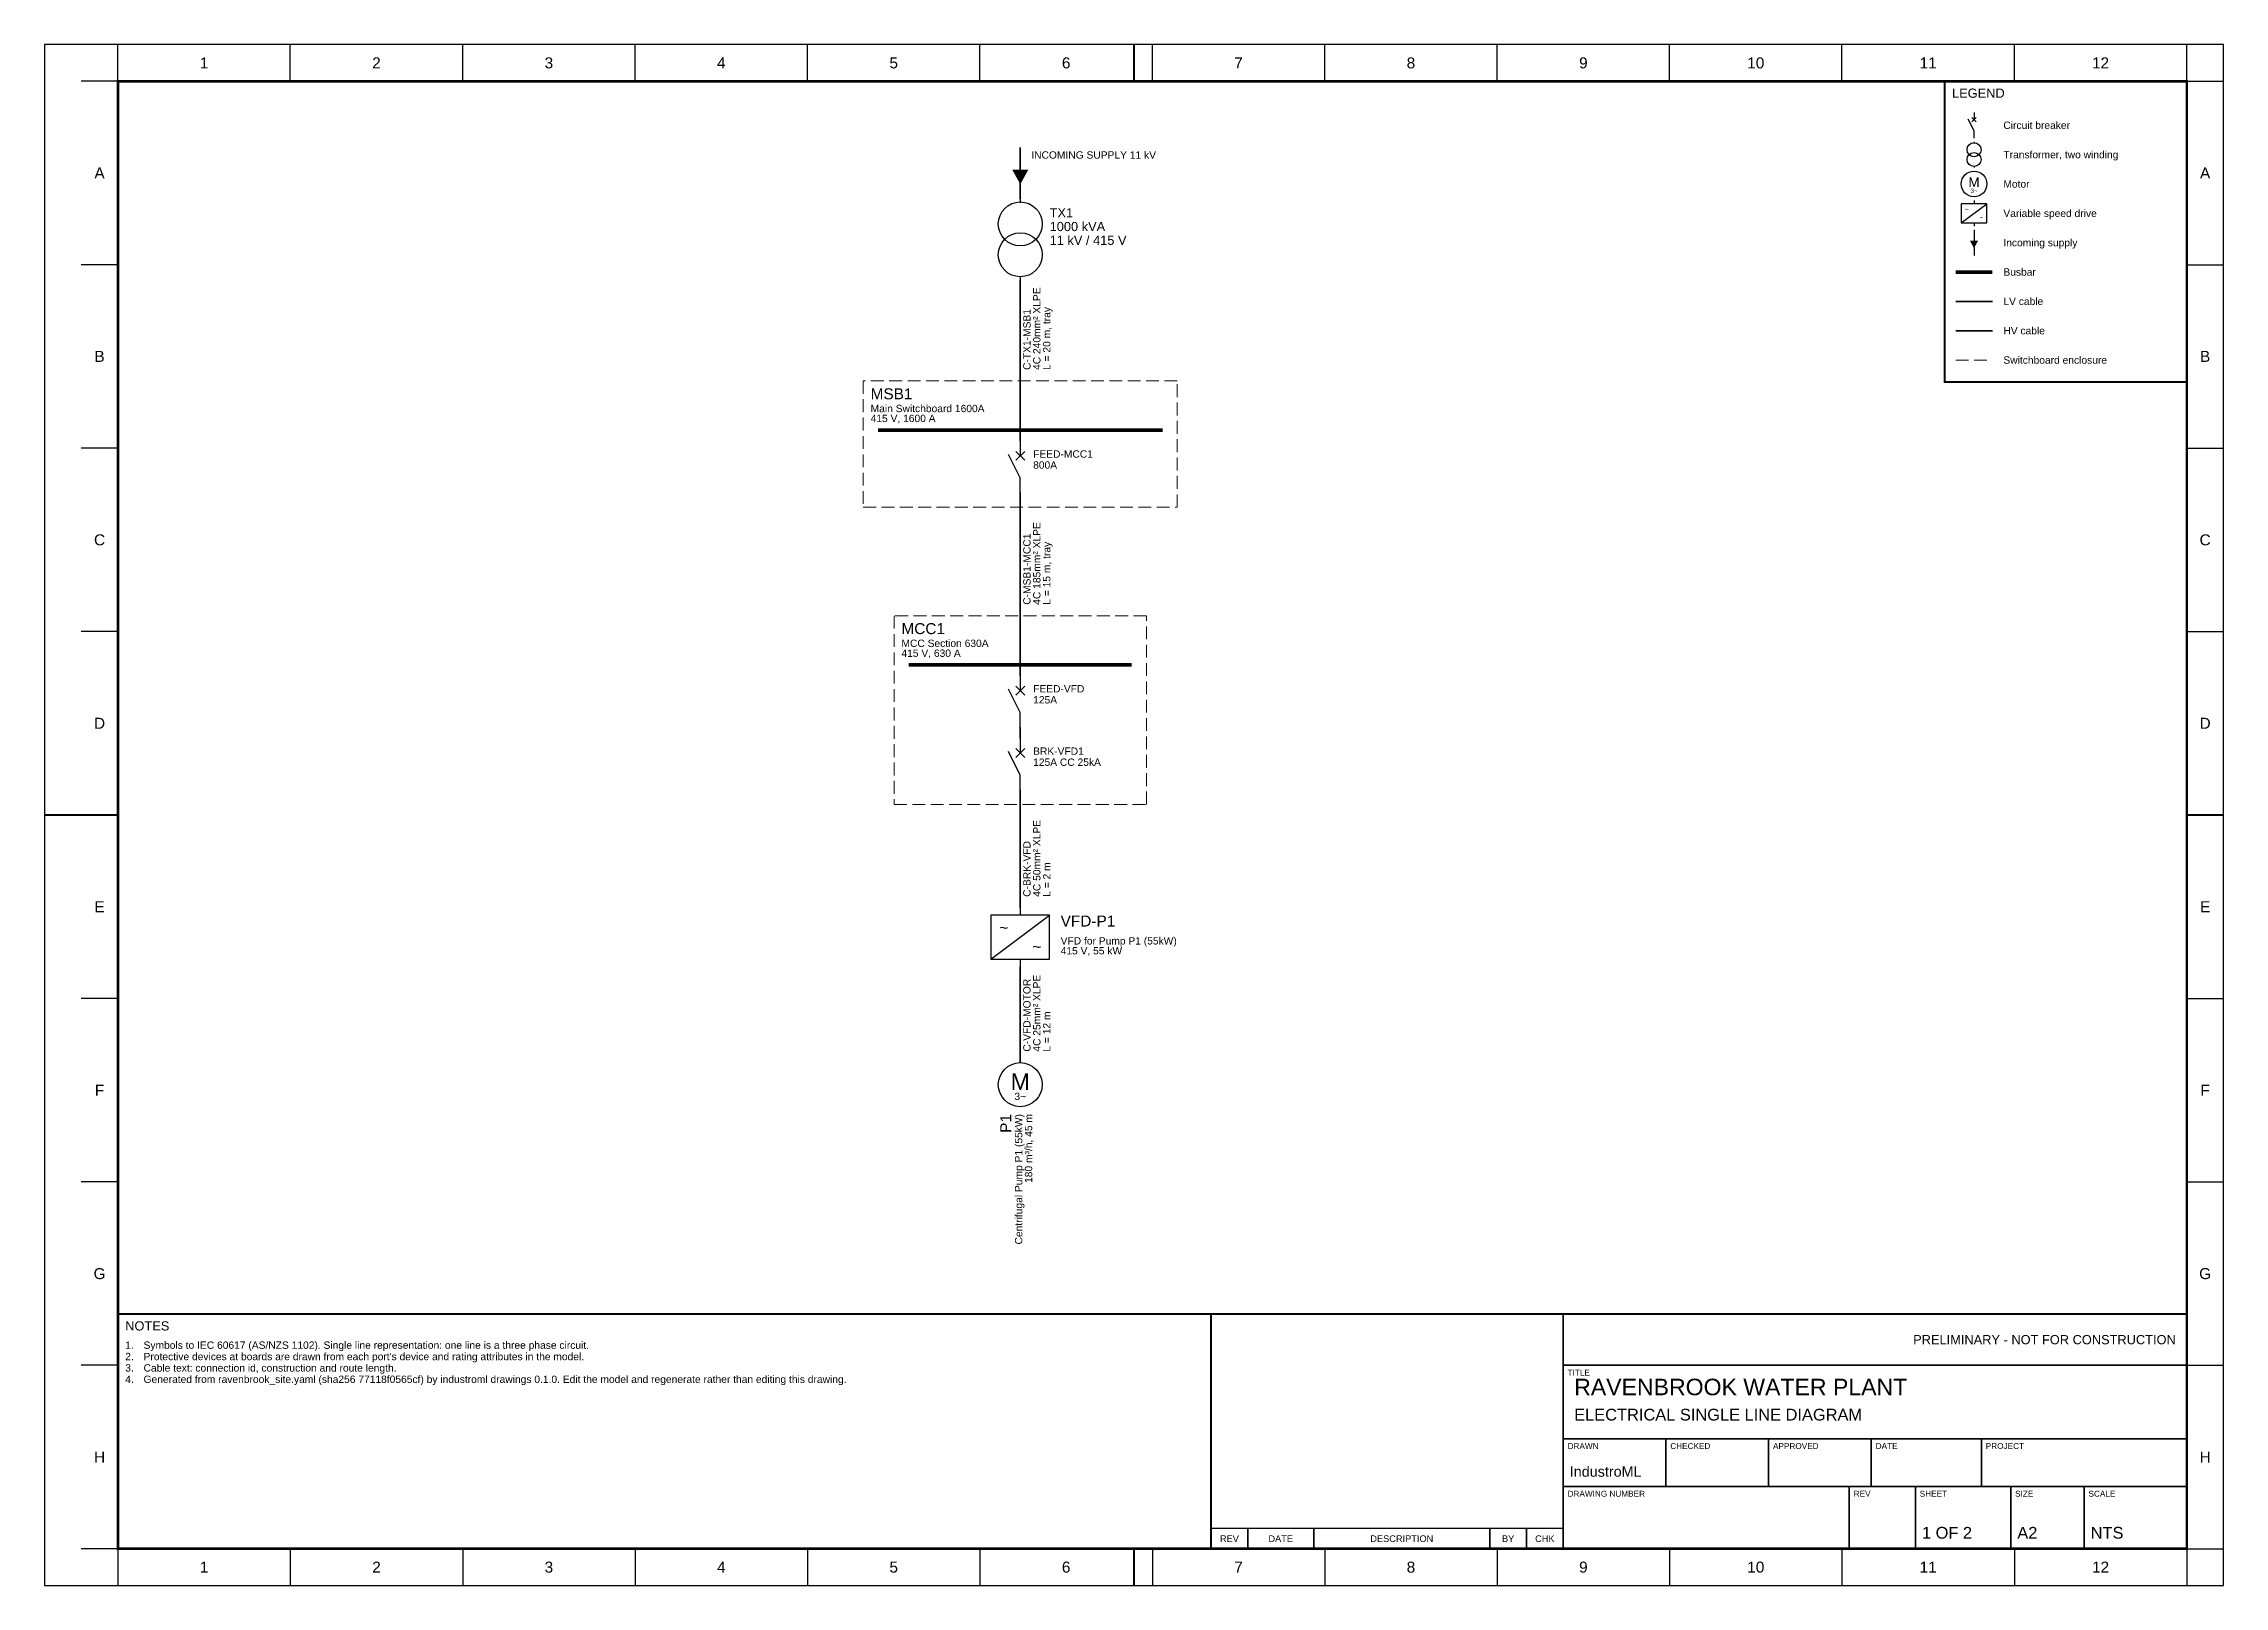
# Model space of a CAD drawing. Header units: millimetres. Extents: x 0 to 594, y 0 to 420.
import ezdxf
from ezdxf.enums import TextEntityAlignment as Align

# ---------------------------------------------------------------- set-up
doc = ezdxf.new("R2010")
doc.units = ezdxf.units.MM
doc.linetypes.add('IND-DASHED', pattern=[5, 3.5, -1.5])
for name, color, linetype, lineweight in [('E-BUSBAR', 7, 'Continuous', 100), ('E-CABLE-TEXT', 5, 'Continuous', 18), ('E-DEVICE', 7, 'Continuous', 25), ('E-ENCL', 8, 'IND-DASHED', 18), ('E-EQUIP', 7, 'Continuous', 25), ('E-HV', 1, 'Continuous', 35), ('E-LV', 7, 'Continuous', 35), ('E-TAG', 7, 'Continuous', 25), ('E-TEXT', 7, 'Continuous', 18), ('SHEET-BORDER', 7, 'Continuous', 25), ('SHEET-TEXT', 7, 'Continuous', 18), ('SHEET-TITLE', 7, 'Continuous', 35)]:
    doc.layers.add(name, color=color, linetype=linetype, lineweight=lineweight)
doc.styles.add('IND', font='arial.ttf')

# ---------------------------------------------------------------- blocks, each defined once
blk = doc.blocks.new('E-CB')
for p, q in [((0, 7), (0, 3)), ((0, -3), (-3.2, 3.4)), ((-1.2, 1.8), (1.2, 4.2)), ((-1.2, 4.2), (1.2, 1.8)), ((0, -7), (0, -3))]:
    blk.add_line(p, q)
at = {"style": 'IND'}
for tag, p in [('TAG', (3.5, 2.5)), ('RATING', (3.5, -0.5))]:
    blk.add_attdef(tag, p, '', height=2, dxfattribs=at)
blk = doc.blocks.new('E-TX')
for p, q in [((0, 11), (0, 10)), ((0, -10.2), (0, -11))]:
    blk.add_line(p, q)
for centre in [(0, 4.2), (0, -4.2)]:
    blk.add_circle(centre, 6)
at = {"style": 'IND'}
for tag, p in [('TAG', (8, 6)), ('VOLTS', (8, -1.5)), ('RATING', (8, 2.25)), ('VECTOR', (8, -5.25))]:
    blk.add_attdef(tag, p, '', height=2.5, dxfattribs=at)
blk = doc.blocks.new('E-MOTOR')
blk.add_circle((0, 0), 6)
at = {"style": 'IND'}
for s, height, p in [('M', 4.5, (0, 0.8)), ('3~', 2, (0, -3.2))]:
    blk.add_text(s, height=height, dxfattribs=at).set_placement(p, align=Align.MIDDLE_CENTER)
blk = doc.blocks.new('E-VSD')
for p, q in [((-8, -6), (8, 6)), ((0, 8), (0, 6)), ((0, -6), (0, -8))]:
    blk.add_line(p, q)
blk.add_lwpolyline([(-8, -6), (8, -6), (8, 6), (-8, 6)], close=True)
at = {"style": 'IND'}
for p in [(-4.5, 2.6), (4.5, -2.6)]:
    blk.add_text('~', height=3, dxfattribs=at).set_placement(p, align=Align.MIDDLE_CENTER)
blk = doc.blocks.new('E-SUPPLY')
h = blk.add_hatch(color=256)
h.dxf.hatch_style = 1
h.paths.add_polyline_path([(-2.2, 1), (2.2, 1), (0, -3)])
blk.add_line((0, 7), (0, -7))

msp = doc.modelspace()

# ---------------------------------------------------------------- linework, layer by layer
at = {"layer": 'E-BUSBAR', "const_width": 1}
for points in [[(521, 358), (531, 358)], [(227.2, 314.9), (304.8, 314.9)], [(235.6, 250.9), (296.4, 250.9)]]:
    msp.add_lwpolyline(points, dxfattribs=at)
at = {"layer": 'E-ENCL', "linetype": 'IND-DASHED'}
msp.add_line((521, 334), (531, 334), dxfattribs=at)
at = {"layer": 'E-ENCL'}
for points in [[(223.2, 293.9), (308.8, 293.9), (308.8, 328.3), (223.2, 328.3)], [(231.6, 212.9), (300.4, 212.9), (300.4, 264.3), (231.6, 264.3)]]:
    msp.add_lwpolyline(points, close=True, dxfattribs=at)
at = {"layer": 'E-HV'}
msp.add_line((521, 342), (531, 342), dxfattribs=at)
at = {"layer": 'E-LV'}
for p, q in [((266, 355.9), (266, 328.3)), ((521, 350), (531, 350)), ((266, 328.3), (266, 314.9)), ((266, 314.9), (266, 311.9)), ((266, 297.9), (266, 264.3)), ((266, 264.3), (266, 250.9)), ((266, 250.9), (266, 247.9)), ((266, 233.9), (266, 230.9)), ((266, 216.9), (266, 184.7)), ((266, 168.7), (266, 142.5))]:
    msp.add_line(p, q, dxfattribs=at)
at = {"layer": 'SHEET-BORDER'}
for p, q in [((20, 410), (20, 420)), ((67, 410), (67, 420)), ((114, 410), (114, 420)), ((161, 410), (161, 420)), ((208, 410), (208, 420)), ((255, 410), (255, 420)), ((302, 410), (302, 420)), ((349, 410), (349, 420)), ((396, 410), (396, 420)), ((443, 410), (443, 420)), ((490, 410), (490, 420)), ((537, 410), (537, 420)), ((584, 410), (584, 420)), ((20, 410), (10, 410)), ((584, 410), (594, 410)), ((20, 360), (10, 360)), ((584, 360), (594, 360)), ((20, 310), (10, 310)), ((584, 310), (594, 310)), ((20, 260), (10, 260)), ((584, 260), (594, 260)), ((20, 210), (10, 210)), ((584, 210), (594, 210)), ((20, 160), (10, 160)), ((584, 160), (594, 160)), ((20, 110), (10, 110)), ((584, 110), (594, 110)), ((20, 60), (10, 60)), ((584, 60), (594, 60)), ((20, 10), (10, 10)), ((20, 10), (20, 0)), ((67, 10), (67, 0)), ((114, 10), (114, 0)), ((161, 10), (161, 0)), ((208, 10), (208, 0)), ((255, 10), (255, 0)), ((302, 10), (302, 0)), ((349, 10), (349, 0)), ((396, 10), (396, 0)), ((443, 10), (443, 0)), ((490, 10), (490, 0)), ((537, 10), (537, 0)), ((584, 10), (584, 0)), ((584, 10), (594, 10))]:
    msp.add_line(p, q, dxfattribs=at)
for points in [[(0, 0), (594, 0), (594, 420), (0, 420)], [(414, 60), (584, 60), (584, 74), (414, 74)], [(414, 40), (584, 40), (584, 60), (414, 60)], [(414, 27), (442, 27), (442, 40), (414, 40)], [(442, 27), (470, 27), (470, 40), (442, 40)], [(470, 27), (498, 27), (498, 40), (470, 40)], [(498, 27), (528, 27), (528, 40), (498, 40)], [(528, 27), (584, 27), (584, 40), (528, 40)], [(414, 10), (492, 10), (492, 27), (414, 27)], [(492, 10), (510, 10), (510, 27), (492, 27)], [(510, 10), (536, 10), (536, 27), (510, 27)], [(536, 10), (556, 10), (556, 27), (536, 27)], [(556, 10), (584, 10), (584, 27), (556, 27)], [(318, 10), (328, 10), (328, 15.5), (318, 15.5)], [(328, 10), (346, 10), (346, 15.5), (328, 15.5)], [(346, 10), (394, 10), (394, 15.5), (346, 15.5)], [(394, 10), (404, 10), (404, 15.5), (394, 15.5)], [(404, 10), (414, 10), (414, 15.5), (404, 15.5)]]:
    msp.add_lwpolyline(points, close=True, dxfattribs=at)
at = {"layer": 'SHEET-BORDER', "const_width": 0.5}
for points in [[(297, 420), (297, 410)], [(0, 210), (20, 210)], [(594, 210), (584, 210)], [(297, 0), (297, 10)]]:
    msp.add_lwpolyline(points, dxfattribs=at)
at = {"layer": 'SHEET-BORDER'}
for points, const_width in [([(20, 10), (584, 10), (584, 410), (20, 410)], 0.7), ([(518, 328), (584, 328), (584, 410), (518, 410)], 0.5), ([(20, 10), (318, 10), (318, 74), (20, 74)], 0.5), ([(318, 10), (414, 10), (414, 74), (318, 74)], 0.5), ([(414, 10), (584, 10), (584, 74), (414, 74)], 0.5)]:
    msp.add_lwpolyline(points, close=True, dxfattribs=dict(at, const_width=const_width))

# ---------------------------------------------------------------- block references
at = {"layer": 'E-DEVICE'}
for name, p, xscale, yscale in [('E-CB', (526, 398), 0.5, 0.5), ('E-TX', (526, 390), 0.3181818181818182, 0.3181818181818182), ('E-MOTOR', (526, 382), 0.5833333333333334, 0.5833333333333334), ('E-VSD', (526, 374), 0.4375, 0.4375), ('E-SUPPLY', (526, 366), 0.5, 0.5)]:
    msp.add_blockref(name, p, dxfattribs=dict(at, xscale=xscale, yscale=yscale))
for p, values in [((266, 304.9), {'TAG': 'FEED-MCC1', 'RATING': '800A'}), ((266, 240.9), {'TAG': 'FEED-VFD', 'RATING': '125A'}), ((266, 223.9), {'TAG': 'BRK-VFD1', 'RATING': '125A CC 25kA'})]:
    msp.add_blockref('E-CB', p, dxfattribs=at).add_auto_attribs(values)
at = {"layer": 'E-EQUIP'}
msp.add_blockref('E-TX', (266, 366.9), dxfattribs=at).add_auto_attribs({'TAG': 'TX1', 'RATING': '1000 kVA', 'VOLTS': '11 kV / 415 V'})
for name, p in [('E-VSD', (266, 176.7)), ('E-MOTOR', (266, 136.5))]:
    msp.add_blockref(name, p, dxfattribs=at)
at = {"layer": 'E-HV'}
msp.add_blockref('E-SUPPLY', (266, 384.9), dxfattribs=at)

# ---------------------------------------------------------------- texts
at = {"layer": 'E-CABLE-TEXT', "style": 'IND'}
for s, p in [('4C 240mm² XLPE', (272.1, 331.3)), ('C-TX1-MSB1', (269.4, 331.3)), ('L = 20 m, tray', (274.8, 331.3)), ('C-MSB1-MCC1', (269.4, 267.3)), ('4C 185mm² XLPE', (272.1, 267.3)), ('L = 15 m, tray', (274.8, 267.3)), ('4C 50mm² XLPE', (272.1, 187.7)), ('C-BRK-VFD', (269.4, 187.7)), ('L = 2 m', (274.8, 187.7)), ('C-VFD-MOTOR', (269.4, 145.5)), ('4C 25mm² XLPE', (272.1, 145.5)), ('L = 12 m', (274.8, 145.5))]:
    msp.add_text(s, height=2, rotation=90, dxfattribs=at).set_placement(p, align=Align.BOTTOM_LEFT)
at = {"layer": 'E-TAG', "style": 'IND'}
for s, p in [('MSB1', (225.2, 326.3)), ('MCC1', (233.6, 262.3))]:
    msp.add_text(s, height=3, dxfattribs=at).set_placement(p, align=Align.TOP_LEFT)
msp.add_text('VFD-P1', height=3, dxfattribs=at).set_placement((277, 178.7), align=Align.BOTTOM_LEFT)
at = {"layer": 'E-TEXT', "style": 'IND'}
msp.add_text('INCOMING SUPPLY 11 kV', height=2, dxfattribs=at).set_placement((269, 389.9), align=Align.MIDDLE_LEFT)
for s, p in [('Main Switchboard 1600A', (225.2, 321.8)), ('415 V, 1600 A', (225.2, 319.1)), ('MCC Section 630A', (233.6, 257.8)), ('415 V, 630 A', (233.6, 255.1)), ('VFD for Pump P1 (55kW)', (277, 176.7)), ('415 V, 55 kW', (277, 174))]:
    msp.add_text(s, height=2, dxfattribs=at).set_placement(p, align=Align.TOP_LEFT)
for s, height, p in [('P1', 3, (264.45, 128.5)), ('Centrifugal Pump P1 (55kW)', 2, (267.15, 128.5)), ('180 m³/h, 45 m', 2, (269.85, 128.5))]:
    msp.add_text(s, height=height, rotation=90, dxfattribs=at).set_placement(p, align=Align.BOTTOM_RIGHT)
at = {"layer": 'SHEET-TEXT', "style": 'IND'}
for s, height, p in [('1', 3, (43.5, 415)), ('2', 3, (90.5, 415)), ('3', 3, (137.5, 415)), ('4', 3, (184.5, 415)), ('5', 3, (231.5, 415)), ('6', 3, (278.5, 415)), ('7', 3, (325.5, 415)), ('8', 3, (372.5, 415)), ('9', 3, (419.5, 415)), ('10', 3, (466.5, 415)), ('11', 3, (513.5, 415)), ('12', 3, (560.5, 415)), ('A', 3, (15, 385)), ('A', 3, (589, 385)), ('B', 3, (15, 335)), ('B', 3, (589, 335)), ('C', 3, (15, 285)), ('C', 3, (589, 285)), ('D', 3, (15, 235)), ('D', 3, (589, 235)), ('E', 3, (15, 185)), ('E', 3, (589, 185)), ('F', 3, (15, 135)), ('F', 3, (589, 135)), ('G', 3, (15, 85)), ('G', 3, (589, 85)), ('H', 3, (15, 35)), ('H', 3, (589, 35)), ('REV', 1.8, (323, 12.75)), ('DATE', 1.8, (337, 12.75)), ('DESCRIPTION', 1.8, (370, 12.75)), ('BY', 1.8, (399, 12.75)), ('CHK', 1.8, (409, 12.75)), ('1', 3, (43.5, 5)), ('2', 3, (90.5, 5)), ('3', 3, (137.5, 5)), ('4', 3, (184.5, 5)), ('5', 3, (231.5, 5)), ('6', 3, (278.5, 5)), ('7', 3, (325.5, 5)), ('8', 3, (372.5, 5)), ('9', 3, (419.5, 5)), ('10', 3, (466.5, 5)), ('11', 3, (513.5, 5)), ('12', 3, (560.5, 5))]:
    msp.add_text(s, height=height, dxfattribs=at).set_placement(p, align=Align.MIDDLE_CENTER)
for s, p in [('Circuit breaker', (534, 398)), ('Transformer, two winding', (534, 390)), ('Motor', (534, 382)), ('Variable speed drive', (534, 374)), ('Incoming supply', (534, 366)), ('Busbar', (534, 358)), ('LV cable', (534, 350)), ('HV cable', (534, 342)), ('Switchboard enclosure', (534, 334))]:
    msp.add_text(s, height=2, dxfattribs=at).set_placement(p, align=Align.MIDDLE_LEFT)
for s, height, p in [('1.', 2, (22, 66.5)), ('Symbols to IEC 60617 (AS/NZS 1102). Single line representation: one line is a three phase circuit.', 2, (27, 66.5)), ('3.', 2, (22, 60.3)), ('2.', 2, (22, 63.4)), ('Cable text: connection id, construction and route length.', 2, (27, 60.3)), ("Protective devices at boards are drawn from each port's device and rating attributes in the model.", 2, (27, 63.4)), ('4.', 2, (22, 57.2)), ('Generated from ravenbrook_site.yaml (sha256 77118f0565cf) by industroml drawings 0.1.0. Edit the model and regenerate rather than editing this drawing.', 2, (27, 57.2)), ('TITLE', 1.6, (415.2, 58.8)), ('DRAWN', 1.6, (415.2, 38.8)), ('CHECKED', 1.6, (443.2, 38.8)), ('APPROVED', 1.6, (471.2, 38.8)), ('DATE', 1.6, (499.2, 38.8)), ('PROJECT', 1.6, (529.2, 38.8)), ('DRAWING NUMBER', 1.6, (415.2, 25.8)), ('REV', 1.6, (493.2, 25.8)), ('SHEET', 1.6, (511.2, 25.8)), ('SIZE', 1.6, (537.2, 25.8)), ('SCALE', 1.6, (557.2, 25.8))]:
    msp.add_text(s, height=height, dxfattribs=at).set_placement(p, align=Align.TOP_LEFT)
at = {"layer": 'SHEET-TITLE', "style": 'IND'}
for s, p in [('LEGEND', (520, 408)), ('NOTES', (22, 72))]:
    msp.add_text(s, height=2.5, dxfattribs=at).set_placement(p, align=Align.TOP_LEFT)
msp.add_text('PRELIMINARY - NOT FOR CONSTRUCTION', height=2.5, dxfattribs=at).set_placement((581, 67), align=Align.MIDDLE_RIGHT)
for s, height, p in [('RAVENBROOK WATER PLANT', 4.5, (417, 50.5)), ('ELECTRICAL SINGLE LINE DIAGRAM', 3.2, (417, 44)), ('IndustroML', 2.8, (415.8, 28.8)), ('1 OF 2', 3.2, (511.8, 11.8)), ('A2', 3.2, (537.8, 11.8)), ('NTS', 3.2, (557.8, 11.8))]:
    msp.add_text(s, height=height, dxfattribs=at).set_placement(p, align=Align.BOTTOM_LEFT)

doc.saveas('drawing.dxf')
